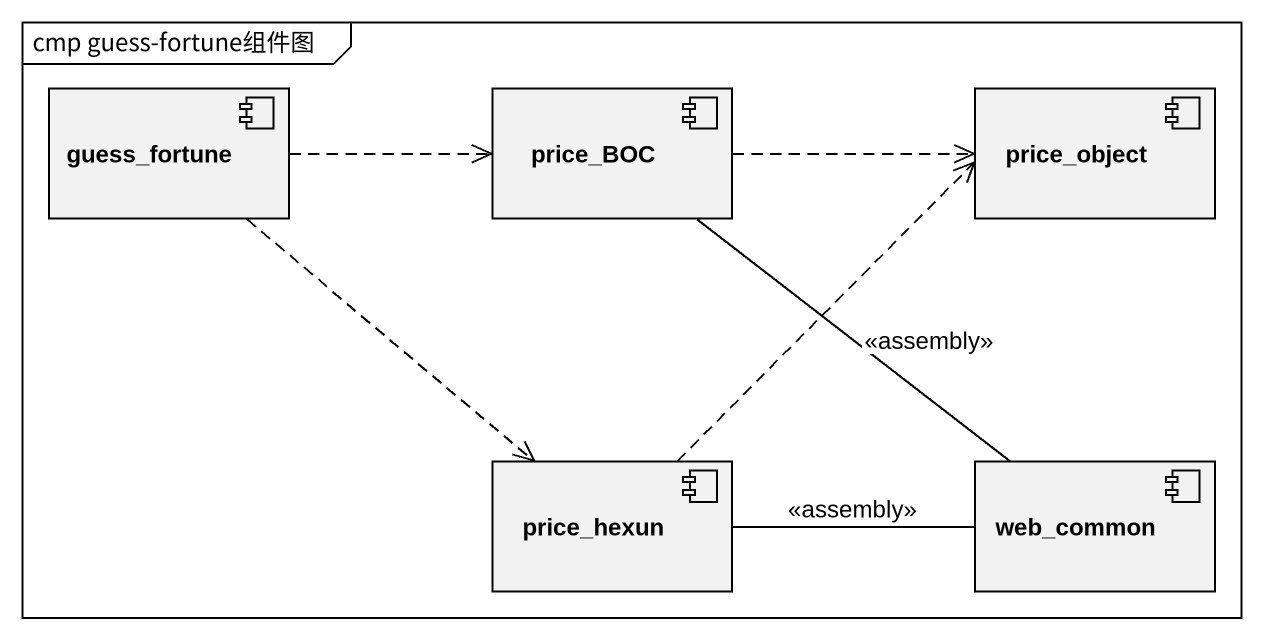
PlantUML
@startuml
mainframe cmp guess-fortune组件图
component guess_fortune
component price_BOC
component price_object
component price_hexun
component web_common
guess_fortune .right.> price_BOC
guess_fortune ..> price_hexun
price_BOC .right.> price_object
price_BOC -- web_common : <<assembly>>
price_hexun .up.> price_object
price_hexun -right- web_common : <<assembly>>
@enduml
